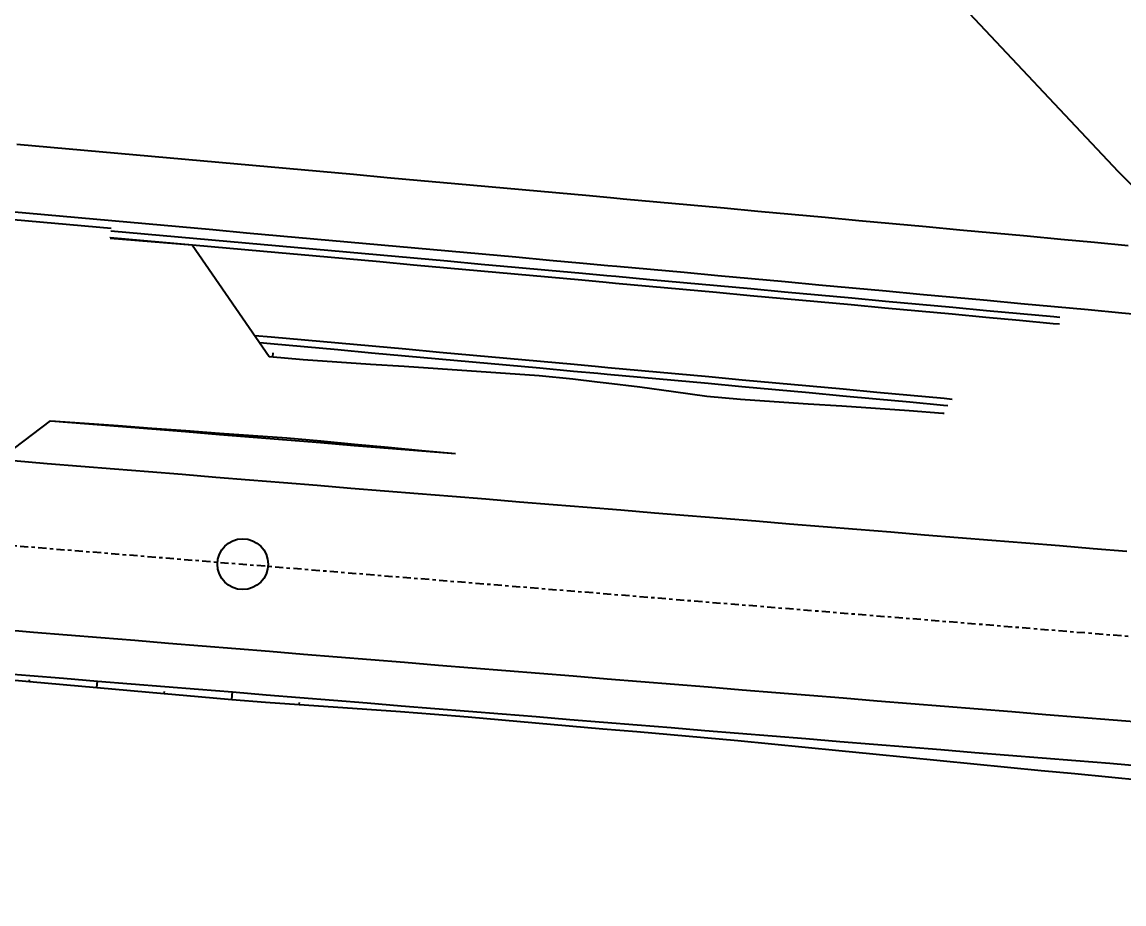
# Model space of a CAD drawing. Header units: metres. Extents: x -4 to 509425, y 7549 to 4732445.
# Drawn here: x 481364.83 to 481397.37, y 4719287.57 to 4719313.62 of the extents above; entities that cross this region are included whole.
import ezdxf
from ezdxf import colors
from ezdxf.entities.mleader import LeaderData, LeaderLine
from ezdxf.math import Vec2, Vec3

# ---------------------------------------------------------------- set-up
doc = ezdxf.new("R2010")
doc.units = ezdxf.units.M
doc.header["$LTSCALE"] = 0.01
doc.header["$MEASUREMENT"] = 0
doc.linetypes.add('322308300149-PRV-PLA-PT-URB-220600-XREF_VIALES_1000$0$ACAD_ISO04W100', pattern=[30, 24, -3, 0, -3])
for name, color, linetype in [('-----caminos burgos', 2, 'Continuous'), ('322308300149-PRV-PLA-PT-TRA-220201-XREF_PLANTA_1000$0$C-RAIL-EXPL', 7, 'Continuous'), ('322308300149-PRV-PLA-PT-URB-220600-XREF_VIALES_1000$0$C-ROAD-LANE', 4, 'Continuous'), ('322308300149-PRV-PLA-PT-URB-220600-XREF_VIALES_1000$0$G-ANNO-TEXT-02', 2, 'Continuous'), ('322308300149-PRV-PLA-PT-URB-220603-XREF_TXT_VIALES_1000$0$G-ANNO-TEXT-CAMINOS', 2, 'Continuous')]:
    doc.layers.add(name, color=color, linetype=linetype)
for name, color, linetype, true_color in [('322308300149-PRV-PLA-PT-TRA-220201-XREF_PLANTA_1000$0$C-RAIL-DITC', 7, 'Continuous', 0xff1f1f), ('322308300149-PRV-PLA-PT-TRA-220201-XREF_PLANTA_1000$0$C-RAIL-SLOP-CUTT', 7, 'Continuous', 0xff1f1f), ('322308300149-PRV-PLA-PT-TRA-220201-XREF_PLANTA_1000$0$C-RAIL-SLOP-FILL', 7, 'Continuous', 0x2eb800), ('322308300149-PRV-PLA-PT-URB-220600-XREF_VIALES_1000$0$C-ROAD-CNTR-CAMINOS', 1, '322308300149-PRV-PLA-PT-URB-220600-XREF_VIALES_1000$0$ACAD_ISO04W100', 0xff0000), ('322308300149-PRV-PLA-PT-URB-220600-XREF_VIALES_1000$0$C-ROAD-TEXT-CNPK-CAMINOS-ENLACE', 1, 'Continuous', 0xff0000)]:
    doc.layers.add(name, color=color, linetype=linetype, true_color=true_color)
doc.layers.add('322308300149-PRV-PLA-PT-URB-220600-XREF_VIALES_1000$0$C-ROAD-SLOP-CUTT-CAMINOS', color=7, linetype='Continuous', lineweight=13, true_color=0xff1f1f)
doc.styles.add('322308300149-PRV-PLA-PT-URB-220600-XREF_VIALES_1000$0$TYPSA_Arial_4.0mm', font='arial.ttf', dxfattribs={"height": 4})
doc.styles.add('322308300149-PRV-PLA-PT-URB-220603-XREF_TXT_VIALES_1000$0$TYPSA_Arial_4.0mm', font='arial.ttf', dxfattribs={"height": 4})

# ---------------------------------------------------------------- blocks, each defined once
blk = doc.blocks.new('322308300149-PRV-PLA-PT-URB-220603-XREF_TXT_VIALES_1000$0$_None')
blk = doc.blocks.new('322308300149-PRV-PLA-PT-URB-220600-XREF_VIALES_1000$0$_None')

msp = doc.modelspace()

# ---------------------------------------------------------------- linework, layer by layer
at = {"layer": '-----caminos burgos'}
msp.add_polyline3d([(481048.411, 4719750.846, 678.667), (481049.974, 4719732.644, 0), (481057.879, 4719714.134, 678.225), (481083.9, 4719666.799, 676.38), (481108.5, 4719628.999, 676.271), (481119.3, 4719602.499, 676.764), (481129.3, 4719591.299, 676.42), (481153.8, 4719573.899, 676.287), (481244.7, 4719494.999, 677.228), (481314.6, 4719397.199, 678.536), (481397.2, 4719309.2, 678.749), (481471.7, 4719234.699, 679.267), (481540.899, 4719155.199, 680.025), (481552.5, 4719145.599, 680.234), (481566.6, 4719140.399, 679.962), (481626.3, 4719133.799, 679.89), (482104.8, 4719085.799, 679.662), (482126.597, 4719084.108, 679.48)], dxfattribs=at)
at = {"layer": '322308300149-PRV-PLA-PT-TRA-220201-XREF_PLANTA_1000$0$C-RAIL-DITC', "lineweight": -3, "flags": 128}
for points in [[(481367.45, 4719307.453), (481368.445, 4719307.364), (481369.44, 4719307.275), (481370.434, 4719307.186), (481371.429, 4719307.097), (481372.424, 4719307.008), (481373.419, 4719306.919), (481374.413, 4719306.829), (481375.408, 4719306.739), (481376.403, 4719306.65), (481377.397, 4719306.56), (481378.392, 4719306.469), (481379.387, 4719306.379), (481380.381, 4719306.289), (481381.376, 4719306.198), (481382.1, 4719306.132), (481382.37, 4719306.108), (481383.365, 4719306.017), (481384.36, 4719305.926), (481385.354, 4719305.835), (481386.349, 4719305.744), (481387.343, 4719305.652), (481388.338, 4719305.561), (481389.332, 4719305.469), (481390.327, 4719305.378), (481391.321, 4719305.286), (481392.316, 4719305.194), (481393.31, 4719305.102), (481394.305, 4719305.009), (481395.299, 4719304.917), (481395.484, 4719304.9)], [(481367.45, 4719307.453), (481368.445, 4719307.364), (481369.44, 4719307.275), (481370.434, 4719307.186), (481371.429, 4719307.097), (481372.424, 4719307.008), (481373.419, 4719306.919), (481374.413, 4719306.829), (481375.408, 4719306.739), (481376.403, 4719306.65), (481377.397, 4719306.56), (481378.392, 4719306.469), (481379.387, 4719306.379), (481380.381, 4719306.289), (481381.376, 4719306.198), (481382.1, 4719306.132), (481382.37, 4719306.108), (481383.365, 4719306.017), (481384.36, 4719305.926), (481385.354, 4719305.835), (481386.349, 4719305.744), (481387.343, 4719305.652), (481388.338, 4719305.561), (481389.332, 4719305.469), (481390.327, 4719305.378), (481391.321, 4719305.286), (481392.316, 4719305.194), (481393.31, 4719305.102), (481394.305, 4719305.009), (481395.299, 4719304.917), (481395.484, 4719304.9)], [(481367.432, 4719307.254), (481367.432, 4719307.254), (481368.427, 4719307.165), (481369.422, 4719307.076), (481370.417, 4719306.987), (481371.411, 4719306.898), (481372.406, 4719306.809), (481373.401, 4719306.719), (481374.395, 4719306.63), (481375.39, 4719306.54), (481376.385, 4719306.45), (481377.379, 4719306.36), (481378.374, 4719306.27), (481379.369, 4719306.18), (481380.363, 4719306.09), (481381.358, 4719305.999), (481382.082, 4719305.933), (481382.352, 4719305.909), (481383.347, 4719305.818), (481384.341, 4719305.727), (481385.336, 4719305.636), (481386.33, 4719305.545), (481387.325, 4719305.453), (481388.319, 4719305.362), (481389.314, 4719305.27), (481390.308, 4719305.178), (481391.303, 4719305.087), (481392.297, 4719304.995), (481393.292, 4719304.902), (481394.286, 4719304.81), (481395.28, 4719304.718), (481395.466, 4719304.7)], [(481367.432, 4719307.254), (481367.432, 4719307.254), (481368.427, 4719307.165), (481369.422, 4719307.076), (481370.417, 4719306.987), (481371.411, 4719306.898), (481372.406, 4719306.809), (481373.401, 4719306.719), (481374.395, 4719306.63), (481375.39, 4719306.54), (481376.385, 4719306.45), (481377.379, 4719306.36), (481378.374, 4719306.27), (481379.369, 4719306.18), (481380.363, 4719306.09), (481381.358, 4719305.999), (481382.082, 4719305.933), (481382.352, 4719305.909), (481383.347, 4719305.818), (481384.341, 4719305.727), (481385.336, 4719305.636), (481386.33, 4719305.545), (481387.325, 4719305.453), (481388.319, 4719305.362), (481389.314, 4719305.27), (481390.308, 4719305.178), (481391.303, 4719305.087), (481392.297, 4719304.995), (481393.292, 4719304.902), (481394.286, 4719304.81), (481395.28, 4719304.718), (481395.466, 4719304.7)], [(481371.701, 4719304.362), (481372.182, 4719304.319), (481373.177, 4719304.229), (481374.171, 4719304.14), (481375.165, 4719304.05), (481376.16, 4719303.961), (481377.154, 4719303.871), (481378.148, 4719303.781), (481379.142, 4719303.69), (481380.137, 4719303.6), (481381.131, 4719303.509), (481381.855, 4719303.444), (481382.125, 4719303.419), (481383.119, 4719303.328), (481384.114, 4719303.237), (481385.108, 4719303.146), (481386.102, 4719303.055), (481387.096, 4719302.964), (481388.09, 4719302.872), (481389.084, 4719302.781), (481390.079, 4719302.689), (481391.073, 4719302.597), (481392.067, 4719302.505), (481392.304, 4719302.483)]]:
    msp.add_lwpolyline(points, dxfattribs=at)
at = {"layer": '322308300149-PRV-PLA-PT-TRA-220201-XREF_PLANTA_1000$0$C-RAIL-EXPL', "lineweight": -3, "flags": 128}
for points in [[(481364.669, 4719310.009), (481365.664, 4719309.921), (481366.659, 4719309.833), (481367.654, 4719309.744), (481368.649, 4719309.655), (481369.645, 4719309.566), (481370.64, 4719309.477), (481371.635, 4719309.388), (481372.63, 4719309.299), (481373.625, 4719309.209), (481374.62, 4719309.12), (481375.615, 4719309.03), (481376.61, 4719308.94), (481377.605, 4719308.85), (481378.6, 4719308.76), (481379.595, 4719308.67), (481380.59, 4719308.579), (481381.584, 4719308.489), (481382.309, 4719308.423), (481382.579, 4719308.398), (481383.574, 4719308.307), (481384.569, 4719308.216), (481385.564, 4719308.125), (481386.559, 4719308.034), (481387.554, 4719307.943), (481388.549, 4719307.851), (481389.543, 4719307.76), (481390.538, 4719307.668), (481391.533, 4719307.576), (481392.528, 4719307.484), (481393.523, 4719307.392), (481394.517, 4719307.299), (481395.512, 4719307.207), (481396.507, 4719307.114), (481397.501, 4719307.022)], [(481364.669, 4719310.009), (481365.664, 4719309.921), (481366.659, 4719309.833), (481367.654, 4719309.744), (481368.649, 4719309.655), (481369.645, 4719309.566), (481370.64, 4719309.477), (481371.635, 4719309.388), (481372.63, 4719309.299), (481373.625, 4719309.209), (481374.62, 4719309.12), (481375.615, 4719309.03), (481376.61, 4719308.94), (481377.605, 4719308.85), (481378.6, 4719308.76), (481379.595, 4719308.67), (481380.59, 4719308.579), (481381.584, 4719308.489), (481382.309, 4719308.423), (481382.579, 4719308.398), (481383.574, 4719308.307), (481384.569, 4719308.216), (481385.564, 4719308.125), (481386.559, 4719308.034), (481387.554, 4719307.943), (481388.549, 4719307.851), (481389.543, 4719307.76), (481390.538, 4719307.668), (481391.533, 4719307.576), (481392.528, 4719307.484), (481393.523, 4719307.392), (481394.517, 4719307.299), (481395.512, 4719307.207), (481396.507, 4719307.114), (481397.501, 4719307.022)], [(481364.492, 4719308.017), (481365.487, 4719307.929), (481366.482, 4719307.84), (481367.477, 4719307.752), (481368.472, 4719307.663), (481369.466, 4719307.574), (481370.461, 4719307.485), (481371.456, 4719307.396), (481372.451, 4719307.307), (481373.445, 4719307.217), (481374.44, 4719307.128), (481375.435, 4719307.038), (481376.43, 4719306.948), (481377.424, 4719306.858), (481378.419, 4719306.768), (481379.414, 4719306.678), (481380.408, 4719306.588), (481381.403, 4719306.497), (481382.128, 4719306.431), (481382.398, 4719306.406), (481383.392, 4719306.316), (481384.387, 4719306.225), (481385.382, 4719306.134), (481386.376, 4719306.043), (481387.371, 4719305.951), (481388.365, 4719305.86), (481389.36, 4719305.768), (481390.354, 4719305.676), (481391.349, 4719305.584), (481392.343, 4719305.492), (481393.338, 4719305.4), (481394.332, 4719305.308), (481395.327, 4719305.216), (481396.321, 4719305.123), (481397.316, 4719305.03), (481398.31, 4719304.937)], [(481364.492, 4719308.017), (481365.487, 4719307.929), (481366.482, 4719307.84), (481367.477, 4719307.752), (481368.472, 4719307.663), (481369.466, 4719307.574), (481370.461, 4719307.485), (481371.456, 4719307.396), (481372.451, 4719307.307), (481373.445, 4719307.217), (481374.44, 4719307.128), (481375.435, 4719307.038), (481376.43, 4719306.948), (481377.424, 4719306.858), (481378.419, 4719306.768), (481379.414, 4719306.678), (481380.408, 4719306.588), (481381.403, 4719306.497), (481382.128, 4719306.431), (481382.398, 4719306.406), (481383.392, 4719306.316), (481384.387, 4719306.225), (481385.382, 4719306.134), (481386.376, 4719306.043), (481387.371, 4719305.951), (481388.365, 4719305.86), (481389.36, 4719305.768), (481390.354, 4719305.676), (481391.349, 4719305.584), (481392.343, 4719305.492), (481393.338, 4719305.4), (481394.332, 4719305.308), (481395.327, 4719305.216), (481396.321, 4719305.123), (481397.316, 4719305.03), (481398.31, 4719304.937)]]:
    msp.add_lwpolyline(points, dxfattribs=at)
at = {"layer": '322308300149-PRV-PLA-PT-TRA-220201-XREF_PLANTA_1000$0$C-RAIL-SLOP-CUTT', "lineweight": -3}
msp.add_line((481372.234, 4719303.733), (481372.245, 4719303.846), dxfattribs=at)
msp.add_line((481372.234, 4719303.733), (481372.245, 4719303.846), dxfattribs=at)
at = {"layer": '322308300149-PRV-PLA-PT-TRA-220201-XREF_PLANTA_1000$0$C-RAIL-SLOP-CUTT', "lineweight": -3, "flags": 128}
for points in [[(481367.431, 4719307.235), (481369.85, 4719307.038), (481372.13, 4719303.742)], [(481367.431, 4719307.235), (481369.85, 4719307.038), (481372.13, 4719303.742)], [(481371.849, 4719304.148), (481372.164, 4719304.12), (481373.159, 4719304.03), (481374.153, 4719303.941), (481375.147, 4719303.851), (481376.142, 4719303.761), (481377.136, 4719303.671), (481378.13, 4719303.581), (481379.124, 4719303.491), (481380.119, 4719303.401), (481381.113, 4719303.31), (481381.837, 4719303.244), (481382.107, 4719303.22), (481383.101, 4719303.129), (481384.095, 4719303.038), (481385.09, 4719302.947), (481386.084, 4719302.856), (481387.078, 4719302.765), (481388.072, 4719302.673), (481389.066, 4719302.582), (481390.06, 4719302.49), (481391.054, 4719302.398), (481392.048, 4719302.306), (481392.177, 4719302.294)], [(481372.13, 4719303.742), (481372.131, 4719303.742), (481373.125, 4719303.65), (481374.121, 4719303.583), (481375.117, 4719303.516), (481376.113, 4719303.449), (481377.11, 4719303.382), (481378.106, 4719303.315), (481379.102, 4719303.248), (481380.099, 4719303.181), (481381.091, 4719303.075), (481381.814, 4719302.993), (481382.084, 4719302.962), (481383.075, 4719302.844), (481384.065, 4719302.708), (481385.055, 4719302.571), (481386.049, 4719302.478), (481387.045, 4719302.412), (481388.042, 4719302.346), (481389.038, 4719302.28), (481390.035, 4719302.214), (481391.031, 4719302.148), (481392.026, 4719302.069), (481392.06, 4719302.066)]]:
    msp.add_lwpolyline(points, dxfattribs=at)
at = {"layer": '322308300149-PRV-PLA-PT-TRA-220201-XREF_PLANTA_1000$0$C-RAIL-SLOP-FILL', "lineweight": -3, "flags": 128}
msp.add_lwpolyline([(481302.797, 4719313.2), (481303.784, 4719313.135), (481304.779, 4719313.052), (481305.774, 4719312.969), (481306.769, 4719312.885), (481307.765, 4719312.801), (481308.761, 4719312.732), (481367.457, 4719307.526)], dxfattribs=at)
msp.add_lwpolyline([(481302.797, 4719313.2), (481303.784, 4719313.135), (481304.779, 4719313.052), (481305.774, 4719312.969), (481306.769, 4719312.885), (481307.765, 4719312.801), (481308.761, 4719312.732), (481367.457, 4719307.526)], dxfattribs=at)
at = {"layer": '322308300149-PRV-PLA-PT-URB-220600-XREF_VIALES_1000$0$C-ROAD-SLOP-CUTT-CAMINOS', "lineweight": -3, "flags": 128}
for points in [[(481365.67, 4719301.844), (481366.667, 4719301.771), (481367.665, 4719301.698), (481368.662, 4719301.625), (481369.659, 4719301.552), (481370.657, 4719301.479), (481371.654, 4719301.407), (481372.652, 4719301.334), (481373.648, 4719301.245), (481374.643, 4719301.152), (481375.639, 4719301.059), (481376.635, 4719300.966), (481377.631, 4719300.874)], [(481365.67, 4719301.844), (481366.667, 4719301.763), (481367.663, 4719301.682), (481368.66, 4719301.601), (481369.657, 4719301.52), (481370.654, 4719301.439), (481371.65, 4719301.358), (481372.647, 4719301.277), (481373.644, 4719301.196), (481374.64, 4719301.115), (481375.637, 4719301.034), (481376.634, 4719300.953), (481377.633, 4719300.872)], [(481367.665, 4719301.698), (481367.663, 4719301.682)], [(481369.659, 4719301.552), (481369.659, 4719301.542)], [(481371.654, 4719301.407), (481371.65, 4719301.358)]]:
    msp.add_lwpolyline(points, dxfattribs=at)

# ---------------------------------------------------------------- next in the draw order: leaders
at = {"layer": '322308300149-PRV-PLA-PT-URB-220603-XREF_TXT_VIALES_1000$0$G-ANNO-TEXT-CAMINOS', "linetype": 'Continuous'}
ml = msp.add_multileader_mtext('Standard', dxfattribs=at)
ml.set_content('{\\C256;CAMINO DE ENLACE\\PMARGEN DERECHO 215+000}', color=2, style='322308300149-PRV-PLA-PT-URB-220603-XREF_TXT_VIALES_1000$0$TYPSA_Arial_4.0mm')
ml.set_leader_properties(color=3, linetype='ByLayer', lineweight=-1)
ml.set_arrow_properties(name='322308300149-PRV-PLA-PT-URB-220603-XREF_TXT_VIALES_1000$0$_None')
ml.build(insert=Vec2(0, 0))
ml.multileader.update_dxf_attribs({"has_text_frame": 1, "text_left_attachment_type": 2, "text_right_attachment_type": 2, "dogleg_length": 3, "arrow_head_size": 3})
ctx = ml.context
ctx.base_point, ctx.arrow_head_size, ctx.landing_gap_size, ctx.plane_origin, ctx.plane_x_axis, ctx.plane_y_axis = Vec3(481372.484, 4719204.389), 3, 1.5, Vec3(481337.494, 4719192.314), Vec3(0.995621, -0.093481), Vec3(0.093481, 0.995621)
ctx.left_attachment, ctx.right_attachment = 2, 2
notes = []
notes.append((ctx, [(0, (1, 1, 0), (481369.497, 4719204.669), (0.995621, -0.093481), 3, [(0, [(481340.903, 4719300.081)], 0, [])])]))
ctx.mtext.insert, ctx.mtext.text_direction, ctx.mtext.rotation, ctx.mtext.width, ctx.mtext.defined_height, ctx.mtext.flow_direction = Vec3(481374.486, 4719209.663), Vec3(0.995621, -0.093481), 6.189567, 78.34114, 13.315, 5
ctx.mtext.has_bg_fill, ctx.mtext.bg_color, ctx.mtext.bg_scale_factor, ctx.mtext.bg_transparency, ctx.mtext.use_window_bg_color = 1, -1027028792, 1.5, 0, 1
for ctx, leaders in notes:
    for number, flags, end, landing, length, lines in leaders:
        leader = LeaderData()
        leader.index, (leader.has_last_leader_line, leader.has_dogleg_vector, leader.attachment_direction) = number, flags
        leader.last_leader_point, leader.dogleg_vector, leader.dogleg_length = Vec3(end), Vec3(landing), length
        for number, points, colour, breaks in lines:
            line = LeaderLine()
            line.index, line.vertices, line.color, line.breaks = number, Vec3.list(points), colors.encode_raw_color(colour), breaks
            leader.lines.append(line)
        ctx.leaders.append(leader)

# ---------------------------------------------------------------- next in the draw order: linework, layer by layer
at = {"layer": '322308300149-PRV-PLA-PT-URB-220600-XREF_VIALES_1000$0$C-ROAD-CNTR-CAMINOS', "lineweight": -3, "flags": 128}
msp.add_lwpolyline([(481251.74, 4719307.331), (481400.254, 4719295.256, 0.107525), (481408.682, 4719296.384)], format="xyb", dxfattribs=at)
at = {"layer": '322308300149-PRV-PLA-PT-URB-220600-XREF_VIALES_1000$0$C-ROAD-LANE', "lineweight": -3, "flags": 128}
for points in [[(481364.571, 4719300.665), (481365.568, 4719300.584), (481366.564, 4719300.503), (481367.561, 4719300.422), (481368.558, 4719300.341), (481369.554, 4719300.26), (481370.551, 4719300.179), (481371.548, 4719300.098), (481372.545, 4719300.017), (481373.541, 4719299.936), (481374.538, 4719299.855), (481375.535, 4719299.774), (481376.531, 4719299.693), (481377.528, 4719299.612), (481378.525, 4719299.531), (481379.522, 4719299.45), (481380.518, 4719299.369), (481381.515, 4719299.288), (481382.512, 4719299.207), (481383.508, 4719299.126), (481384.505, 4719299.045), (481385.502, 4719298.964), (481386.498, 4719298.883), (481387.495, 4719298.801), (481388.492, 4719298.72), (481389.489, 4719298.639), (481390.485, 4719298.558), (481391.482, 4719298.477), (481392.479, 4719298.396), (481393.475, 4719298.315), (481394.472, 4719298.234), (481395.469, 4719298.153), (481396.466, 4719298.072), (481397.462, 4719297.991)], [(481364.166, 4719295.682), (481365.162, 4719295.601), (481366.159, 4719295.52), (481367.156, 4719295.439), (481368.153, 4719295.358), (481369.149, 4719295.277), (481370.146, 4719295.196), (481371.143, 4719295.114), (481372.139, 4719295.033), (481373.136, 4719294.952), (481374.133, 4719294.871), (481375.129, 4719294.79), (481376.126, 4719294.709), (481377.123, 4719294.628), (481378.12, 4719294.547), (481379.116, 4719294.466), (481380.113, 4719294.385), (481381.11, 4719294.304), (481382.106, 4719294.223), (481383.103, 4719294.142), (481384.1, 4719294.061), (481385.097, 4719293.98), (481386.093, 4719293.899), (481387.09, 4719293.818), (481388.087, 4719293.737), (481389.083, 4719293.656), (481390.08, 4719293.575), (481391.077, 4719293.494), (481392.074, 4719293.413), (481393.07, 4719293.332), (481394.067, 4719293.251), (481395.064, 4719293.17), (481396.06, 4719293.089), (481397.057, 4719293.008), (481398.054, 4719292.927)]]:
    msp.add_lwpolyline(points, dxfattribs=at)
at = {"layer": '322308300149-PRV-PLA-PT-URB-220600-XREF_VIALES_1000$0$C-ROAD-SLOP-CUTT-CAMINOS', "lineweight": -3, "flags": 128}
for points in [[(481364.048, 4719294.231), (481365.044, 4719294.143), (481366.04, 4719294.054), (481367.036, 4719293.965), (481368.032, 4719293.875), (481369.028, 4719293.786), (481370.024, 4719293.697), (481371.02, 4719293.607), (481372.017, 4719293.529), (481373.015, 4719293.459), (481374.012, 4719293.39), (481375.01, 4719293.321), (481376.008, 4719293.251), (481377.005, 4719293.18), (481378.001, 4719293.094), (481378.998, 4719293.007), (481379.994, 4719292.921), (481380.99, 4719292.834), (481381.986, 4719292.747), (481382.983, 4719292.66), (481383.979, 4719292.573), (481384.975, 4719292.486), (481385.971, 4719292.395), (481386.966, 4719292.297), (481387.962, 4719292.198), (481388.957, 4719292.101), (481389.952, 4719292.004), (481390.948, 4719291.907), (481391.943, 4719291.81), (481392.939, 4719291.713), (481393.934, 4719291.616), (481394.929, 4719291.518), (481395.925, 4719291.421), (481396.92, 4719291.323), (481397.916, 4719291.226)], [(481364.061, 4719294.399), (481365.058, 4719294.318), (481366.055, 4719294.237), (481367.052, 4719294.156), (481368.048, 4719294.075), (481369.045, 4719293.994), (481370.042, 4719293.913), (481371.038, 4719293.832), (481372.035, 4719293.751), (481373.032, 4719293.67), (481374.029, 4719293.589), (481375.025, 4719293.508), (481376.022, 4719293.427), (481377.019, 4719293.346), (481378.015, 4719293.265), (481379.012, 4719293.184), (481380.009, 4719293.103), (481381.005, 4719293.022), (481382.002, 4719292.941), (481382.999, 4719292.86), (481383.996, 4719292.779), (481384.992, 4719292.698), (481385.989, 4719292.617), (481386.986, 4719292.536), (481387.982, 4719292.455), (481388.979, 4719292.373), (481389.976, 4719292.292), (481390.973, 4719292.211), (481391.969, 4719292.13), (481392.966, 4719292.049), (481393.963, 4719291.968), (481394.959, 4719291.887), (481395.956, 4719291.806), (481396.953, 4719291.725), (481397.95, 4719291.644)], [(481365.044, 4719294.143), (481365.048, 4719294.195)], [(481367.036, 4719293.965), (481367.052, 4719294.156)], [(481369.028, 4719293.786), (481369.033, 4719293.849)], [(481371.02, 4719293.607), (481371.038, 4719293.832)], [(481373.015, 4719293.459), (481373.02, 4719293.523)]]:
    msp.add_lwpolyline(points, dxfattribs=at)
at = {"layer": '322308300149-PRV-PLA-PT-URB-220600-XREF_VIALES_1000$0$C-ROAD-TEXT-CNPK-CAMINOS-ENLACE'}
msp.add_circle((481371.345, 4719297.606), 0.75, dxfattribs=at)

# ---------------------------------------------------------------- next in the draw order: leaders
at = {"layer": '322308300149-PRV-PLA-PT-URB-220600-XREF_VIALES_1000$0$G-ANNO-TEXT-02'}
ml = msp.add_multileader_mtext('Standard', dxfattribs=at)
ml.set_content('{\\C256;CAMINO DE ENLACE\\PMARGEN DERECHO 215+000}', color=2, style='322308300149-PRV-PLA-PT-URB-220600-XREF_VIALES_1000$0$TYPSA_Arial_4.0mm')
ml.set_leader_properties(color=3, linetype='ByLayer', lineweight=-1)
ml.set_arrow_properties(name='322308300149-PRV-PLA-PT-URB-220600-XREF_VIALES_1000$0$_None')
ml.build(insert=Vec2(0, 0))
ml.multileader.update_dxf_attribs({"has_text_frame": 1, "text_left_attachment_type": 2, "text_right_attachment_type": 2, "dogleg_length": 3, "arrow_head_size": 3})
ctx = ml.context
ctx.base_point, ctx.arrow_head_size, ctx.landing_gap_size, ctx.plane_origin, ctx.plane_x_axis, ctx.plane_y_axis = Vec3(481343.73, 4719214.741), 3, 1.5, Vec3(481337.494, 4719192.314), Vec3(0.995621, -0.093481), Vec3(0.093481, 0.995621)
ctx.left_attachment, ctx.right_attachment = 2, 2
notes = []
notes.append((ctx, [(0, (1, 1, 0), (481340.743, 4719215.022), (0.995621, -0.093481), 3, [(0, [(481342.078, 4719303.545)], 0, [])])]))
ctx.mtext.insert, ctx.mtext.text_direction, ctx.mtext.rotation, ctx.mtext.width, ctx.mtext.defined_height, ctx.mtext.flow_direction = Vec3(481345.732, 4719220.016), Vec3(0.995621, -0.093481), 6.189567, 78.34114, 13.315, 5
ctx.mtext.has_bg_fill, ctx.mtext.bg_color, ctx.mtext.bg_scale_factor, ctx.mtext.bg_transparency, ctx.mtext.use_window_bg_color = 1, -1027028792, 1.5, 0, 1
for ctx, leaders in notes:
    for number, flags, end, landing, length, lines in leaders:
        leader = LeaderData()
        leader.index, (leader.has_last_leader_line, leader.has_dogleg_vector, leader.attachment_direction) = number, flags
        leader.last_leader_point, leader.dogleg_vector, leader.dogleg_length = Vec3(end), Vec3(landing), length
        for number, points, colour, breaks in lines:
            line = LeaderLine()
            line.index, line.vertices, line.color, line.breaks = number, Vec3.list(points), colors.encode_raw_color(colour), breaks
            leader.lines.append(line)
        ctx.leaders.append(leader)

# ---------------------------------------------------------------- next in the draw order: linework, layer by layer
at = {"layer": '322308300149-PRV-PLA-PT-TRA-220201-XREF_PLANTA_1000$0$C-RAIL-DITC', "lineweight": -3, "flags": 128}
msp.add_lwpolyline([(481371.701, 4719304.362), (481372.182, 4719304.319), (481373.177, 4719304.229), (481374.171, 4719304.14), (481375.165, 4719304.05), (481376.16, 4719303.961), (481377.154, 4719303.871), (481378.148, 4719303.781), (481379.142, 4719303.69), (481380.137, 4719303.6), (481381.131, 4719303.509), (481381.855, 4719303.444), (481382.125, 4719303.419), (481383.119, 4719303.328), (481384.114, 4719303.237), (481385.108, 4719303.146), (481386.102, 4719303.055), (481387.096, 4719302.964), (481388.09, 4719302.872), (481389.084, 4719302.781), (481390.079, 4719302.689), (481391.073, 4719302.597), (481392.067, 4719302.505), (481392.304, 4719302.483)], dxfattribs=at)
at = {"layer": '322308300149-PRV-PLA-PT-TRA-220201-XREF_PLANTA_1000$0$C-RAIL-SLOP-CUTT', "lineweight": -3, "flags": 128}
for points in [[(481371.849, 4719304.148), (481372.164, 4719304.12), (481373.159, 4719304.03), (481374.153, 4719303.941), (481375.147, 4719303.851), (481376.142, 4719303.761), (481377.136, 4719303.671), (481378.13, 4719303.581), (481379.124, 4719303.491), (481380.119, 4719303.401), (481381.113, 4719303.31), (481381.837, 4719303.244), (481382.107, 4719303.22), (481383.101, 4719303.129), (481384.095, 4719303.038), (481385.09, 4719302.947), (481386.084, 4719302.856), (481387.078, 4719302.765), (481388.072, 4719302.673), (481389.066, 4719302.582), (481390.06, 4719302.49), (481391.054, 4719302.398), (481392.048, 4719302.306), (481392.177, 4719302.294)], [(481372.13, 4719303.742), (481372.131, 4719303.742), (481373.125, 4719303.65), (481374.121, 4719303.583), (481375.117, 4719303.516), (481376.113, 4719303.449), (481377.11, 4719303.382), (481378.106, 4719303.315), (481379.102, 4719303.248), (481380.099, 4719303.181), (481381.091, 4719303.075), (481381.814, 4719302.993), (481382.084, 4719302.962), (481383.075, 4719302.844), (481384.065, 4719302.708), (481385.055, 4719302.571), (481386.049, 4719302.478), (481387.045, 4719302.412), (481388.042, 4719302.346), (481389.038, 4719302.28), (481390.035, 4719302.214), (481391.031, 4719302.148), (481392.026, 4719302.069), (481392.06, 4719302.066)]]:
    msp.add_lwpolyline(points, dxfattribs=at)
at = {"layer": '322308300149-PRV-PLA-PT-URB-220600-XREF_VIALES_1000$0$C-ROAD-SLOP-CUTT-CAMINOS', "lineweight": -3, "flags": 128}
msp.add_lwpolyline([(481364.6, 4719301.028), (481365.67, 4719301.844)], dxfattribs=at)

doc.saveas('drawing.dxf')
